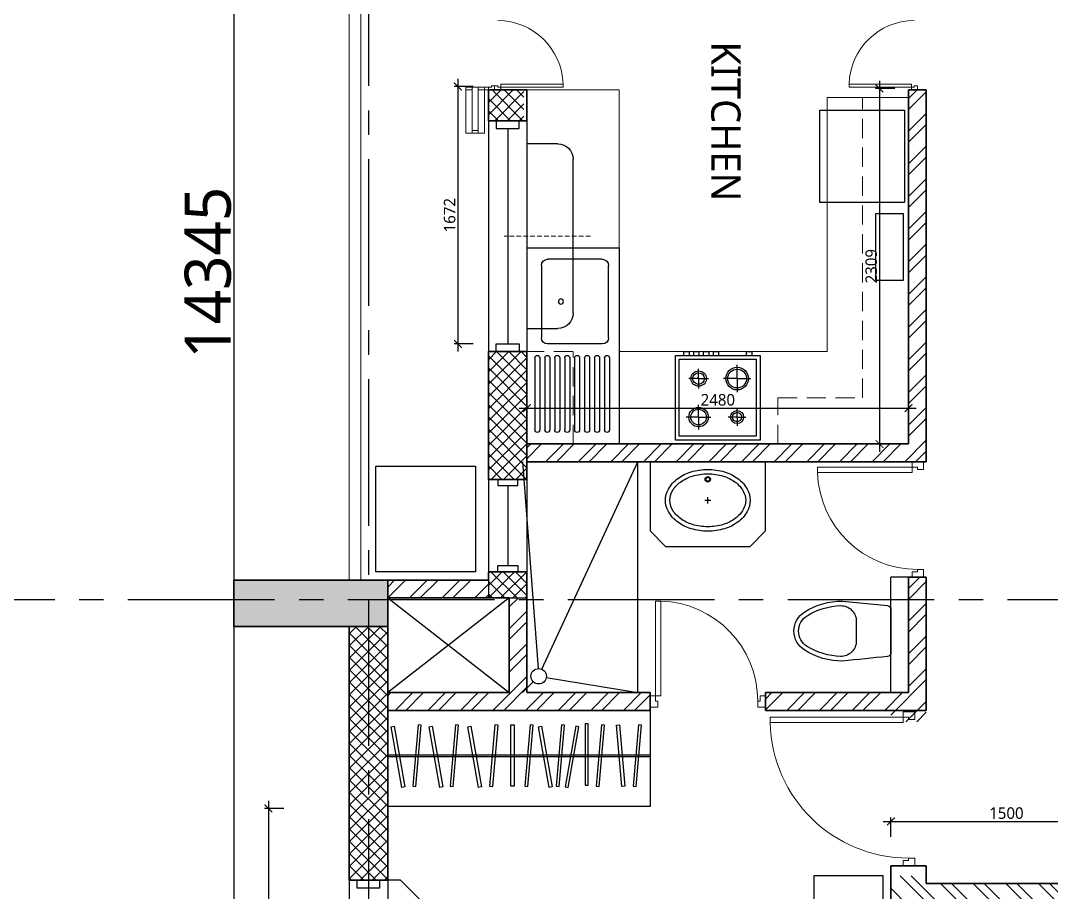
# Model space of a CAD drawing. Header units: millimetres. Extents: x -2409243 to -2334937, y -643723 to -441957.
# Drawn here: x -2398733 to -2392036, y -563035 to -557372 of the extents above; entities that cross this region are included whole.
import ezdxf

# ---------------------------------------------------------------- set-up
doc = ezdxf.new("R2010")
doc.units = ezdxf.units.MM
doc.header["$MEASUREMENT"] = 0
doc.header["$PDMODE"] = 67
for name, pattern in [('CENTER2', [28.575, 19.05, -3.175, 3.175, -3.175]), ('DASHED2', [0.375, 0.25, -0.125]), ('HIDDEN', [0.375, 0.25, -0.125])]:
    doc.linetypes.add(name, pattern=pattern)
for name, color, linetype in [('00', 5, 'Continuous'), ('A-Anno-Dims', 7, 'Continuous'), ('A-Anno-Grid Lines', 154, 'Continuous'), ('A-Railing', 4, 'Continuous'), ('A-Sanitory', 181, 'Continuous'), ('A-Wall Patt', 8, 'Continuous'), ('A-Window', 4, 'Continuous'), ('S-Conc Patt', 9, 'Continuous'), ('TAGS', 7, 'Continuous')]:
    doc.layers.add(name, color=color, linetype=linetype)
for name, color, linetype, lineweight in [('A-Detail Lines', 8, 'Continuous', 25), ('A-Door', 4, 'Continuous', 9), ('A-DTLS-Elevation', 4, 'Continuous', 25), ('A-Wall Ele', 3, 'Continuous', 20), ('A-Wall Sec', 1, 'Continuous', 30), ('dottd', 7, 'HIDDEN', 13), ('frntr', 42, 'Continuous', 9), ('HVAC Units', 60, 'Continuous', 30), ('I-Kitchen App', 252, 'Continuous', 25), ('I-Slabs', 245, 'Continuous', 9), ('S-Concrete', 40, 'Continuous', 30)]:
    doc.layers.add(name, color=color, linetype=linetype, lineweight=lineweight)
doc.layers.add('I-Furniture', color=7, linetype='Continuous', lineweight=25, true_color=0xd17000)
doc.layers.get('A-Anno-Dims').off()
doc.styles.get("Standard").update_dxf_attribs({"font": 'trebuc.ttf'})
doc.dimstyles.new('IIITD_WD_M @ 50', dxfattribs={"dimscale": 50, "dimtxt": 1.5, "dimasz": 1, "dimexe": 0.5, "dimexo": 0.25, "dimgap": 0.3, "dimtad": 1, "dimdec": 0, "dimrnd": 1, "dimzin": 0, "dimdsep": 46, "dimtxsty": 'Standard', "dimblk": 'ARCHTICK', "dimcen": 0.2, "dimdle": 1, "dimclrd": 1, "dimclre": 1, "dimclrt": 5, "dimadec": 0, "dimazin": 0, "dimtfac": 1, "dimtdec": 0, "dimtofl": 0, "dimtmove": 0, "dimatfit": 0, "dimfxl": 2, "dimfxlon": 1, "dimtolj": 1, "dimtzin": 0, "dimlwd": -1, "dimlwe": -1, "dimarcsym": 0})
pattern_1 = [(225, (-1562995.87, -758873.084), (39.7747564, -39.7747564), []), (315, (-1562995.87, -758873.084), (39.7747564, 39.7747564), [])]
pattern_2 = [(45, (-1562995.87, -758873.08), (-106.066017, 106.066017), []), (45, (-1562925.16, -758873.08), (-106.066017, 106.066017), [])]

# ---------------------------------------------------------------- blocks, each defined once
blk = doc.blocks.new('Cols Residences')
at = {"layer": 'S-Conc Patt'}
blk.add_hatch(color=256, dxfattribs=at).paths.add_polyline_path([(-30221.6, -3479.7), (-30221.6, -4479.7), (-29921.6, -4479.7), (-29921.6, -3479.7)])
at = {"layer": 'S-Concrete', "lineweight": 35}
blk.add_lwpolyline([(-30221.6, -3479.7), (-30221.6, -4479.7), (-29921.6, -4479.7), (-29921.6, -3479.7)], close=True, dxfattribs=at)
blk = doc.blocks.new('ABL_Door_S - 1000 x 2100-11-3 Second Floor Lvl')
at = {"layer": 'A-Door', "color": 5}
for p, q in [((-500, 37.5), (-450, 37.5)), ((-500, -37.5), (-500, 37.5)), ((-450, 37.5), (-450, -2.5)), ((450, 37.5), (450, -2.5)), ((500, 37.5), (450, 37.5)), ((500, -37.5), (500, 37.5)), ((-500, -37.5), (-465, -37.5)), ((-465, -2.5), (-450, -2.5)), ((-465, -37.5), (-465, -2.5)), ((-430, -37.5), (-465, -37.5)), ((465, -2.5), (450, -2.5)), ((465, -37.5), (465, -2.5)), ((500, -37.5), (465, -37.5))]:
    blk.add_line(p, q, dxfattribs=at)
at = {"layer": 'A-Door', "color": 5, "lineweight": 18}
for p, q in [((-465, -37.5), (-465, -902.4)), ((-430, -37.5), (-430, -902.4)), ((-430, -902.4), (-465, -902.4))]:
    blk.add_line(p, q, dxfattribs=at)
at = {"layer": 'A-Door'}
blk.add_arc((-450, -2.5), 900, 271.27334, 0, dxfattribs=at)
blk = doc.blocks.new('ABL_Door_S - 750 x 2100-5-3 Second Floor Lvl')
at = {"layer": 'A-Door', "color": 5, "lineweight": 18}
for p, q in [((-375, 37.5), (-325, 37.5)), ((-375, -37.5), (-375, 37.5)), ((-325, 37.5), (-325, -2.5)), ((325, 37.5), (325, -2.5)), ((375, 37.5), (325, 37.5)), ((375, -37.5), (375, 37.5)), ((-375, -37.5), (-340, -37.5)), ((-340, -2.5), (-325, -2.5)), ((-340, -37.5), (-340, -2.5)), ((-340, -37.5), (-340, -652.3)), ((-305, -37.5), (-340, -37.5)), ((-305, -37.5), (-305, -652.3)), ((340, -2.5), (325, -2.5)), ((340, -37.5), (340, -2.5)), ((375, -37.5), (340, -37.5))]:
    blk.add_line(p, q, dxfattribs=at)
blk.add_lwpolyline([(-340, -652.3), (-305, -652.3)], dxfattribs=at)
at = {"layer": 'A-Door', "lineweight": 18}
blk.add_arc((-325, -2.5), 650, 271.76323, 0, dxfattribs=at)
blk = doc.blocks.new('Win 2000 @ 300W')
at = {"layer": 'A-Window', "color": 2, "lineweight": 30}
blk.add_line((1950, -125), (50, -125), dxfattribs=at)
at = {"layer": 'A-Window'}
for points in [[(2000, 0), (0, 0)], [(0, -50), (50, -50), (50, -200), (0, -200)], [(2000, -50), (1950, -50), (1950, -200), (2000, -200)], [(2000, -250), (0, -250)]]:
    blk.add_lwpolyline(points, dxfattribs=at)
blk = doc.blocks.new('s4')
at = {"layer": 'A-Detail Lines'}
for p, q in [((-34965, 58706.6), (-35580, 59496.6)), ((-34965, 59496.1), (-35580, 58706.6))]:
    blk.add_line(p, q, dxfattribs=at)
blk = doc.blocks.new('Kitchen Win 1500')
at = {"layer": 'A-Window', "color": 2, "lineweight": 30}
blk.add_line((-37322.5, -4779.3), (-38722.5, -4779.3), dxfattribs=at)
at = {"layer": 'A-Window'}
for points in [[(-37272.5, -4654.3), (-38772.5, -4654.3)], [(-38772.5, -4704.3), (-38722.5, -4704.3), (-38722.5, -4854.3), (-38772.5, -4854.3)], [(-37272.5, -4704.3), (-37322.5, -4704.3), (-37322.5, -4854.3), (-37272.5, -4854.3)], [(-37272.5, -4904.3), (-38772.5, -4904.3)]]:
    blk.add_lwpolyline(points, dxfattribs=at)
blk = doc.blocks.new('tOI WIN 230 WALL')
at = {"layer": 'A-Window', "color": 2, "lineweight": 30}
blk.add_line((-34120, -7402.2), (-34640, -7402.2), dxfattribs=at)
at = {"layer": 'A-Window'}
for points in [[(-34080, -7277.2), (-34680, -7277.2)], [(-34680, -7337.2), (-34640, -7337.2), (-34640, -7467.2), (-34680, -7467.2)], [(-34080, -7337.2), (-34120, -7337.2), (-34120, -7467.2), (-34080, -7467.2)], [(-34080, -7527.2), (-34680, -7527.2)]]:
    blk.add_lwpolyline(points, dxfattribs=at)
blk = doc.blocks.new('Grid Residences')
at = {"layer": 'A-Anno-Grid Lines', "linetype": 'CENTER2', "ltscale": 50}
for p, q in [((-30046.6, 2923), (-30046.6, -27704.4)), ((12818.2, -4354.3), (-37818, -4354.3))]:
    blk.add_line(p, q, dxfattribs=at)
blk = doc.blocks.new('Int. Un Split')
at = {"layer": 'HVAC Units'}
for p, q in [((-200, 600), (0, 600)), ((0, 600), (0, -600)), ((-300, -500), (-300, 500)), ((0, -600), (-200, -600))]:
    blk.add_line(p, q, dxfattribs=at)
at = {"layer": 'HVAC Units', "color": 8, "linetype": 'DASHED2', "lineweight": 5, "ltscale": 120}
blk.add_line((-411.9, 0), (148.5, 0), dxfattribs=at)
at = {"layer": 'HVAC Units'}
for centre, start, end in [((-200, 500), 90, 180), ((-200, -500), 180, 270)]:
    blk.add_arc(centre, 100, start, end, dxfattribs=at)
blk = doc.blocks.new('A$C2AB22295')
at = {"layer": 'I-Furniture', "linetype": 'Continuous'}
for p, q in [((-1716.7, -289.9), (-11.7, -289.9)), ((-1716.7, -299.9), (-11.7, -299.9))]:
    blk.add_line(p, q, dxfattribs=at)
for points in [[(-1716.7, 0.1), (-11.7, 0.1), (-11.7, -624.9), (-1716.7, -624.9)], [(-1674.7, -102.9), (-1605.2, -496.8), (-1624.9, -500.3), (-1694.4, -106.4)], [(-1518.1, -94), (-1552.9, -492.5), (-1533, -494.2), (-1498.1, -95.8)], [(-1428.4, -102.9), (-1358.9, -496.8), (-1378.6, -500.3), (-1448.1, -106.4)], [(-1275.6, -94), (-1310.5, -492.5), (-1290.6, -494.2), (-1255.7, -95.8)], [(-1176.1, -102.9), (-1106.6, -496.8), (-1126.3, -500.3), (-1195.8, -106.4)], [(-1019.5, -94), (-1054.3, -492.5), (-1034.4, -494.2), (-999.6, -95.8)], [(-895.8, -93.3), (-895.8, -493.3), (-915.8, -493.3), (-915.8, -93.3)], [(-791.5, -94), (-826.3, -492.5), (-806.4, -494.2), (-771.6, -95.8)], [(-717.9, -102.9), (-648.4, -496.8), (-668.1, -500.3), (-737.6, -106.4)], [(-587.5, -94), (-622.3, -492.5), (-602.4, -494.2), (-567.6, -95.8)], [(-494.7, -102.9), (-564.1, -496.8), (-544.4, -500.3), (-475, -106.4)], [(-433.1, -86.7), (-433.1, -486.7), (-413.1, -486.7), (-413.1, -86.7)], [(-328.2, -94), (-363, -492.5), (-343.1, -494.2), (-308.3, -95.8)], [(-209.9, -94), (-175, -492.5), (-194.9, -494.2), (-229.8, -95.8)], [(-87.4, -94), (-122.2, -492.5), (-102.3, -494.2), (-67.4, -95.8)]]:
    blk.add_lwpolyline(points, close=True, dxfattribs=at)
blk = doc.blocks.new('Sink TOILET')
for points in [[(1123785.7, -93318, -0.12976), (1123805.1, -93244.7, -0.106426), (1123866.3, -93176, -0.084431), (1123952.1, -93133.3, -0.073534), (1124060.8, -93117.2, -0.073534), (1124169.5, -93133.3, -0.084431), (1124255.3, -93176, -0.106426), (1124316.5, -93244.7, -0.12976), (1124335.8, -93318, -0.12976), (1124316.5, -93391.3, -0.106426), (1124255.3, -93460, -0.084431), (1124169.5, -93502.7, -0.073534), (1124060.8, -93518.8, -0.073534), (1123952.1, -93502.7, -0.084431), (1123866.3, -93460, -0.106426), (1123805.1, -93391.3, -0.12976)], [(1123814.7, -93318, -0.12976), (1123830.3, -93259, -0.106426), (1123883.4, -93199.4, -0.084431), (1123960.5, -93161, -0.073534), (1124060.8, -93146.2, -0.073534), (1124161.1, -93161, -0.084431), (1124238.2, -93199.4, -0.106426), (1124291.3, -93259, -0.12976), (1124306.9, -93318, -0.12976), (1124291.3, -93377.1, -0.106426), (1124238.2, -93436.6, -0.084431), (1124161.1, -93475, -0.073534), (1124060.8, -93489.8, -0.073534), (1123960.5, -93475, -0.084431), (1123883.4, -93436.6, -0.106426), (1123830.3, -93377.1, -0.12976)]]:
    blk.add_lwpolyline(points, format="xyb", close=True)
for radius in [17.8, 12.2]:
    blk.add_circle((1124060.8, -93181.7), radius)
at = {"layer": 'A-Detail Lines'}
for points in [[(1124040.8, -93318), (1124080.8, -93318)], [(1124060.8, -93338), (1124060.8, -93298)]]:
    blk.add_lwpolyline(points, dxfattribs=at)
blk = doc.blocks.new('Bt 2')
at = {"layer": 'A-Detail Lines'}
for points in [[(-6764.3, -11157), (-6662.1, -12501.1)], [(-6637.3, -12505.6), (-6014.3, -11157)], [(-6764.3, -12657), (-6693.6, -12586.3)], [(-6608.9, -12559.1), (-6014.3, -12657)]]:
    blk.add_lwpolyline(points, dxfattribs=at)
at = {"layer": 'A-Sanitory', "ltscale": 0.5}
for p, q in [((-5834.3, -11707), (-5934.3, -11607)), ((-5284.3, -11707), (-5184.3, -11607))]:
    blk.add_line(p, q, dxfattribs=at)
at = {"layer": 'A-Sanitory'}
blk.add_line((-4254.3, -11907), (-4369.3, -11907), dxfattribs=at)
for points in [[(-6014.3, -12657), (-6014.3, -11157)], [(-4369.3, -12655.6), (-4369.3, -11907)]]:
    blk.add_lwpolyline(points, dxfattribs=at)
at = {"layer": 'A-Sanitory', "ltscale": 0.5}
for points in [[(-5934.3, -11157), (-5934.3, -11607)], [(-5184.3, -11607), (-5184.3, -11157)], [(-5834.3, -11707), (-5284.3, -11707)]]:
    blk.add_lwpolyline(points, dxfattribs=at)
at = {"layer": 'A-Sanitory'}
for points in [[(-4684.3, -12062), (-4391.8, -12092.2, -0.384412), (-4369.3, -12117.1), (-4369.3, -12397, -0.383904), (-4391.7, -12421.9, -0.001434), (-4683.1, -12451.9, -0.140641), (-4929.6, -12382.2, -0.259738), (-4999.3, -12257, -0.259738), (-4929.6, -12131.8, -0.139471)], [(-4594.3, -12192.1), (-4594.3, -12321.9, -0.422961), (-4697.3, -12421.8, -0.13189), (-4913.8, -12356.7, -0.259738), (-4969.3, -12257, -0.259738), (-4913.8, -12157.3, -0.13189), (-4697.3, -12092.2, -0.422961)]]:
    blk.add_lwpolyline(points, format="xyb", close=True, dxfattribs=at)
blk.add_circle((-6658.3, -12551), 50, dxfattribs=at)
at = {"layer": 'A-Sanitory', "ltscale": 0.5}
blk.add_blockref('Sink TOILET', (-1129620.1, 81910.2), dxfattribs=at)
blk = doc.blocks.new('A$C221E67CA')
at = {"color": 0, "linetype": 'ByBlock'}
for points in [[(-275, 275), (275, 275), (275, -275), (-275, -275)], [(-183.2, 297.6), (-221.8, 297.6), (-221.8, 275), (-183.2, 275)], [(-120.1, 297.6), (-158.7, 297.6), (-158.7, 275), (-120.1, 275)], [(-57.1, 297.6), (-95.6, 297.6), (-95.6, 275), (-57.1, 275)], [(7.8, 297.6), (-30.8, 297.6), (-30.8, 275), (7.8, 275)], [(223.3, 297.6), (184.8, 297.6), (184.8, 275), (223.3, 275)], [(-250, 250), (250, 250), (250, -250), (-250, -250)]]:
    blk.add_lwpolyline(points, close=True, dxfattribs=at)
for centre, radius in [((-124.4, 125), 50), ((125.6, 125), 73.7), ((-124.8, -125), 63.1), ((125.2, -125), 42.6)]:
    blk.add_circle(centre, radius, dxfattribs=at)
at = {"layer": '00', "linetype": 'ByBlock'}
for p, q in [((125.6, 125), (125.6, 214)), ((-124.4, 125), (-124.4, 188.9)), ((-124.4, 125), (-188.3, 125)), ((-124.4, 125), (-60.6, 125)), ((-124.4, 125), (-124.4, 61.1)), ((125.6, 125), (36.6, 125)), ((125.6, 125), (214.6, 125)), ((125.6, 125), (125.6, 36)), ((-124.8, -125), (-124.8, -45)), ((-124.8, -125), (-204.8, -125)), ((-124.8, -125), (-44.8, -125)), ((-124.8, -125), (-124.8, -205)), ((125.2, -125), (67.4, -125)), ((125.2, -125), (125.2, -67.2)), ((125.2, -125), (183, -125)), ((125.2, -125), (125.2, -182.8))]:
    blk.add_line(p, q, dxfattribs=at)
for centre, radius in [((-124.4, 125), 37.5), ((125.6, 125), 61.2), ((-124.8, -125), 50.6), ((125.2, -125), 30.1)]:
    blk.add_circle(centre, radius, dxfattribs=at)
blk = doc.blocks.new('A$C3D017468')
at = {"layer": 'A-Door', "color": 5, "lineweight": 18}
for p, q in [((19.1, 39.8), (19.1, 444.7)), ((37.6, 39.8), (37.6, 444.7)), ((0.5, 39.8), (19.1, 39.8)), ((0.5, 39.8), (0.5, 0)), ((37.6, 39.8), (0.5, 39.8)), ((0.5, 0), (27, 0)), ((19.1, 39.8), (19.1, 21.2)), ((19.1, 21.2), (27, 21.2)), ((27, 0), (27, 21.2))]:
    blk.add_line(p, q, dxfattribs=at)
blk.add_lwpolyline([(37.6, 444.7), (19.1, 444.7)], dxfattribs=at)
blk.add_arc((27, 21.2), 423.5, 88.92564, 91.07436, dxfattribs=at)
at = {"layer": 'A-Door', "lineweight": 18}
blk.add_arc((27, 21.2), 423.5, 0, 88.56746, dxfattribs=at)
blk = doc.blocks.new('A$C4AB94E4C')
at = {"layer": 'I-Kitchen App', "linetype": 'Continuous'}
for p, q in [((366.9, 383.5), (-908.1, 383.5)), ((366.9, -216.5), (-908.1, -216.5))]:
    blk.add_line(p, q, dxfattribs=at)
at = {"layer": 'I-Kitchen App'}
for p, q in [((-908.1, -216.5), (-908.1, 383.5)), ((366.9, -216.5), (366.9, 383.5)), ((-258.1, 273), (-258.1, -82.5)), ((-217.7, 313.4), (251.5, 313.4)), ((291.9, 273), (291.9, -82.5)), ((251.5, -122.9), (-217.7, -122.9))]:
    blk.add_line(p, q, dxfattribs=at)
at = {"layer": 'I-Kitchen App', "color": 8}
for p, q in [((-348, 319.7), (-817, 319.7)), ((-349.3, 287.4), (-817, 287.4)), ((-349.3, 255), (-817, 255)), ((-349.3, 222.7), (-817, 222.7)), ((-349.3, 190.4), (-817, 190.4)), ((-349.3, 158.1), (-817, 158.1)), ((-349.3, 125.8), (-817, 125.8)), ((-349.3, 93.4), (-817, 93.4)), ((-349.3, 61.1), (-817, 61.1)), ((-349.3, 28.8), (-817, 28.8)), ((-349.3, -3.5), (-817, -3.5)), ((-349.3, -35.9), (-817, -35.9)), ((-349.3, -68.2), (-817, -68.2)), ((-349.3, -100.5), (-817, -100.5)), ((-349.3, -132.8), (-817, -132.8)), ((-349.3, -165.1), (-817, -165.1))]:
    blk.add_line(p, q, dxfattribs=at)
at = {"layer": 'I-Kitchen App'}
blk.add_circle((16.9, 4.2), 16.2, dxfattribs=at)
at = {"layer": 'I-Kitchen App', "color": 8}
for centre, start, end in [((-817, 303.5), 90, 270), ((-349.3, 303.5), 270, 90), ((-817, 238.9), 90, 270), ((-349.3, 238.9), 270, 90), ((-817, 174.2), 90, 270), ((-349.3, 174.2), 270, 90), ((-817, 109.6), 90, 270), ((-349.3, 109.6), 270, 90), ((-817, 45), 90, 270), ((-349.3, 45), 270, 90), ((-817, -19.7), 90, 270), ((-349.3, -19.7), 270, 90), ((-817, -84.3), 90, 270), ((-817, -149), 90, 270), ((-349.3, -84.3), 270, 90), ((-349.3, -149), 270, 90)]:
    blk.add_arc(centre, 16.2, start, end, dxfattribs=at)
at = {"layer": 'I-Kitchen App'}
for centre, start, end in [((-217.7, 273), 90, 180), ((251.5, 273), 0, 90), ((-217.7, -82.5), 180, 270), ((251.5, -82.5), 270, 360)]:
    blk.add_arc(centre, 40.4, start, end, dxfattribs=at)
blk = doc.blocks.new('_ArchTick')
at = {"color": 0, "linetype": 'ByBlock', "const_width": 0.15}
blk.add_lwpolyline([(-0.5, -0.5), (0.5, 0.5)], dxfattribs=at)
blk = doc.blocks.new('*D721')
at = {"layer": 'A-Railing', "color": 1}
for p, q in [((-2397347.7, -551787.2), (-2397347.7, -566232.2)), ((-2397247.7, -551837.2), (-2397372.7, -551837.2)), ((-2397247.7, -566182.2), (-2397372.7, -566182.2))]:
    blk.add_line(p, q, dxfattribs=at)
at = {"layer": 'Defpoints', "color": 0}
for p in [(-2396598.2, -551837.2), (-2397347.7, -566182.2), (-2396473.2, -566182.2)]:
    blk.add_point(p, dxfattribs=at)
at = {"layer": 'A-Railing', "color": 1, "xscale": 50, "yscale": 50, "zscale": 50}
for p, rotation in [((-2397347.7, -551837.2), 90), ((-2397347.7, -566182.2), 270)]:
    blk.add_blockref('_ArchTick', p, dxfattribs=dict(at, rotation=rotation))
at = {"layer": 'A-Railing', "color": 5, "insert": (-2397515.4, -559009.7), "char_height": 300, "attachment_point": 5, "rotation": 90}
blk.add_mtext('\\A1;14345', dxfattribs=at)
blk = doc.blocks.new('*D752')
at = {"layer": 'A-Railing', "color": 1}
for p, q in [((-2397122.6, -562439.2), (-2397122.6, -566107.2)), ((-2397022.6, -562489.2), (-2397147.6, -562489.2)), ((-2397022.6, -566057.2), (-2397147.6, -566057.2))]:
    blk.add_line(p, q, dxfattribs=at)
at = {"layer": 'Defpoints', "color": 0}
for p in [(-2396348.2, -562489.2), (-2397122.6, -566057.2), (-2396348.2, -566057.2)]:
    blk.add_point(p, dxfattribs=at)
at = {"layer": 'A-Railing', "color": 1, "xscale": 50, "yscale": 50, "zscale": 50}
for p, rotation in [((-2397122.6, -562489.2), 90), ((-2397122.6, -566057.2), 270)]:
    blk.add_blockref('_ArchTick', p, dxfattribs=dict(at, rotation=rotation))
at = {"layer": 'A-Railing', "color": 5, "insert": (-2397175.9, -564273.2), "char_height": 75, "attachment_point": 5, "rotation": 90}
blk.add_mtext('\\A1;3568', dxfattribs=at)
blk = doc.blocks.new('*D754')
at = {"layer": 'A-Railing', "color": 1}
for p, q in [((-2390396.5, -566107.2), (-2390396.5, -561802.2)), ((-2390496.5, -561852.2), (-2390371.5, -561852.2)), ((-2390496.5, -566057.2), (-2390371.5, -566057.2))]:
    blk.add_line(p, q, dxfattribs=at)
at = {"layer": 'Defpoints', "color": 0}
for p in [(-2393078.2, -561852.2), (-2390396.5, -561852.2), (-2393066.5, -566057.2)]:
    blk.add_point(p, dxfattribs=at)
at = {"layer": 'A-Railing', "color": 1, "xscale": 50, "yscale": 50, "zscale": 50}
for p, rotation in [((-2390396.5, -561852.2), 90), ((-2390396.5, -566057.2), 270)]:
    blk.add_blockref('_ArchTick', p, dxfattribs=dict(at, rotation=rotation))
at = {"layer": 'A-Railing', "color": 5, "insert": (-2390449.6, -563954.7), "char_height": 75, "attachment_point": 5, "rotation": 90}
blk.add_mtext('\\A1;4205', dxfattribs=at)
blk = doc.blocks.new('*D769')
at = {"layer": 'A-Railing', "color": 1}
for p, q in [((-2395891.8, -557749.7), (-2395891.8, -559522.2)), ((-2395791.8, -557799.7), (-2395916.8, -557799.7)), ((-2395791.8, -559472.2), (-2395916.8, -559472.2))]:
    blk.add_line(p, q, dxfattribs=at)
at = {"layer": 'Defpoints', "color": 0}
for p in [(-2395674.6, -557799.7), (-2395891.8, -559472.2), (-2395674.6, -559472.2)]:
    blk.add_point(p, dxfattribs=at)
at = {"layer": 'A-Railing', "color": 1, "xscale": 50, "yscale": 50, "zscale": 50}
for p, rotation in [((-2395891.8, -557799.7), 90), ((-2395891.8, -559472.2), 270)]:
    blk.add_blockref('_ArchTick', p, dxfattribs=dict(at, rotation=rotation))
at = {"layer": 'A-Railing', "color": 5, "insert": (-2395945.1, -558635.9), "char_height": 75, "attachment_point": 5, "rotation": 90}
blk.add_mtext('\\A1;1672', dxfattribs=at)
blk = doc.blocks.new('*D770')
at = {"layer": 'A-Railing', "color": 1}
for p, q in [((-2395492.8, -559888.8), (-2392913.2, -559888.8)), ((-2395442.8, -559988.8), (-2395442.8, -559863.8)), ((-2392963.2, -559988.8), (-2392963.2, -559863.8))]:
    blk.add_line(p, q, dxfattribs=at)
at = {"layer": 'Defpoints', "color": 0}
for p in [(-2392963.2, -559888.8), (-2395442.8, -560122.2), (-2392963.2, -560122.2)]:
    blk.add_point(p, dxfattribs=at)
at = {"layer": 'A-Railing', "color": 1, "xscale": 50, "yscale": 50, "zscale": 50, "rotation": 180}
blk.add_blockref('_ArchTick', (-2395442.8, -559888.8), dxfattribs=at)
at = {"layer": 'A-Railing', "color": 1, "xscale": 50, "yscale": 50, "zscale": 50}
blk.add_blockref('_ArchTick', (-2392963.2, -559888.8), dxfattribs=at)
at = {"layer": 'A-Railing', "color": 5, "insert": (-2394203, -559835.6), "char_height": 75, "attachment_point": 5}
blk.add_mtext('\\A1;2480', dxfattribs=at)
blk = doc.blocks.new('*D771')
at = {"layer": 'A-Railing', "color": 1}
for p, q in [((-2393152.6, -557762.9), (-2393152.6, -560172.2)), ((-2393052.6, -557812.9), (-2393177.6, -557812.9)), ((-2393052.6, -560122.2), (-2393177.6, -560122.2))]:
    blk.add_line(p, q, dxfattribs=at)
at = {"layer": 'Defpoints', "color": 0}
for p in [(-2392945.4, -557812.9), (-2393152.6, -560122.2), (-2392945.4, -560122.2)]:
    blk.add_point(p, dxfattribs=at)
at = {"layer": 'A-Railing', "color": 1, "xscale": 50, "yscale": 50, "zscale": 50}
for p, rotation in [((-2393152.6, -557812.9), 90), ((-2393152.6, -560122.2), 270)]:
    blk.add_blockref('_ArchTick', p, dxfattribs=dict(at, rotation=rotation))
at = {"layer": 'A-Railing', "color": 5, "insert": (-2393205.9, -558967.5), "char_height": 75, "attachment_point": 5, "rotation": 90}
blk.add_mtext('\\A1;2309', dxfattribs=at)
blk = doc.blocks.new('*D773')
at = {"layer": 'A-Railing', "color": 1}
for p, q in [((-2393128.2, -562573.2), (-2391527.7, -562573.2)), ((-2393078.2, -562673.2), (-2393078.2, -562548.2)), ((-2391577.7, -562673.2), (-2391577.7, -562548.2))]:
    blk.add_line(p, q, dxfattribs=at)
at = {"layer": 'Defpoints', "color": 0}
for p in [(-2391577.7, -562573.2), (-2393078.2, -562862.2), (-2391577.7, -562862.2)]:
    blk.add_point(p, dxfattribs=at)
at = {"layer": 'A-Railing', "color": 1, "xscale": 50, "yscale": 50, "zscale": 50, "rotation": 180}
blk.add_blockref('_ArchTick', (-2393078.2, -562573.2), dxfattribs=at)
at = {"layer": 'A-Railing', "color": 1, "xscale": 50, "yscale": 50, "zscale": 50}
blk.add_blockref('_ArchTick', (-2391577.7, -562573.2), dxfattribs=at)
at = {"layer": 'A-Railing', "color": 5, "insert": (-2392327.9, -562520), "char_height": 75, "attachment_point": 5}
blk.add_mtext('\\A1;1500', dxfattribs=at)

msp = doc.modelspace()

# ---------------------------------------------------------------- hatches: boundary and pattern name
at = {"layer": 'A-Wall Patt'}
h = msp.add_hatch(dxfattribs=at)
h.set_pattern_fill('ANSI37', color=256, scale=450, angle=180, style=0)
h.set_pattern_definition(pattern_1)
h.paths.add_polyline_path([(-2395693.2, -557822.2), (-2395693.2, -558022.2), (-2395463.2, -558022.2), (-2395463.2, -557822.2)])
h = msp.add_hatch(dxfattribs=at)
h.set_pattern_fill('ANSI32', color=256, scale=400, style=0)
h.set_pattern_definition(pattern_2)
h.paths.add_polyline_path([(-2395442.2, -560122.2), (-2395442.2, -560237.2), (-2392848.2, -560237.2), (-2392848.2, -557822.2), (-2392963.2, -557822.2), (-2392963.2, -560122.2)])
h = msp.add_hatch(dxfattribs=at)
h.set_pattern_fill('ANSI37', color=256, scale=450, angle=180, style=0)
h.set_pattern_definition(pattern_1)
h.paths.add_polyline_path([(-2395443.2, -560352.2), (-2395443.2, -559522.2), (-2395693.2, -559522.2), (-2395693.2, -560352.2)])
h = msp.add_hatch(dxfattribs=at)
h.set_pattern_fill('ANSI37', color=256, scale=450, angle=180, style=0)
h.set_pattern_definition([(225, (-1562995.87, -758988.084), (39.7747564, -39.7747564), []), (315, (-1562995.87, -758988.084), (39.7747564, 39.7747564), [])])
h.paths.add_polyline_path([(-2395693.2, -561122.2), (-2395443.2, -561122.2), (-2395443.2, -560952.2), (-2395693.2, -560952.2)])
h = msp.add_hatch(dxfattribs=at)
h.set_pattern_fill('ANSI32', color=256, scale=400, style=0)
h.set_pattern_definition(pattern_2)
h.paths.add_polyline_path([(-2395694.2, -561122.2), (-2395694.2, -561007.2), (-2396347.7, -561007.2), (-2396347.7, -561122.2)])
h = msp.add_hatch(dxfattribs=at)
h.set_pattern_fill('ANSI32', color=256, scale=400, style=0)
h.set_pattern_definition(pattern_2)
h.paths.add_polyline_path([(-2394643.2, -561852.2), (-2394643.2, -561737.2), (-2395443.2, -561737.2), (-2395443.2, -561123.2), (-2395558.2, -561123.2), (-2395558.2, -561737.2), (-2396347.2, -561737.2), (-2396347.2, -561852.2)])
h.paths.add_polyline_path([(-2393893.2, -561737.2), (-2393893.2, -561852.2), (-2393078.2, -561852.2), (-2393078.2, -561927.2), (-2392848.2, -561927.2), (-2392848.2, -560987.2), (-2392963.2, -560987.2), (-2392963.2, -561737.2)])
h = msp.add_hatch(dxfattribs=at)
h.set_pattern_fill('ANSI37', color=256, scale=450, angle=180, style=0)
h.set_pattern_definition(pattern_1)
h.paths.add_polyline_path([(-2396348.2, -562954.7), (-2396347.7, -561307.2), (-2396598.2, -561307.2), (-2396598.2, -562954.7)])
h = msp.add_hatch(dxfattribs=at)
h.set_pattern_fill('ANSI32', color=256, scale=400, style=0)
h.set_pattern_definition([(315, (-2407400.31, -568626.81), (106.066, 106.066), []), (315, (-2407400.31, -568697.52), (106.066, 106.066), [])])
h.paths.add_polyline_path([(-2391463.2, -561850.3), (-2391463.2, -561257.2), (-2391578.2, -561257.2), (-2391578.2, -561850.3)])
h.paths.add_polyline_path([(-2391348.2, -563092.2), (-2391347.7, -562862.2), (-2391577.7, -562862.2), (-2391577.7, -563092.2)])
h.paths.add_polyline_path([(-2391577.7, -563092.2), (-2391577.7, -562977.2), (-2392848.2, -562977.2), (-2392848.2, -562927.2), (-2393078.2, -562927.2), (-2393078.2, -566057.2), (-2392963.2, -566057.2), (-2392963.2, -563092.2)])

# ---------------------------------------------------------------- linework, layer by layer
at = {"layer": 'A-Door', "color": 5, "lineweight": 18}
for p, q in [((-2395800, -557803.6), (-2395840, -557803.6)), ((-2395800, -557822.2), (-2395840, -557822.2)), ((-2395693.2, -557803.6), (-2395760, -557803.6)), ((-2395693.2, -557822.2), (-2395760, -557822.2)), ((-2395693.2, -557803.6), (-2395674.6, -557803.6)), ((-2395693.2, -557822.2), (-2395693.2, -557803.6)), ((-2395693.2, -557803.6), (-2395693.2, -557822.2)), ((-2395693.2, -557822.2), (-2395653.5, -557822.2)), ((-2395674.6, -557803.6), (-2395674.6, -557795.7)), ((-2395653.5, -557795.7), (-2395674.6, -557795.7)), ((-2395653.5, -557822.2), (-2395653.5, -557795.7)), ((-2395760, -558085.1), (-2395800, -558085.1)), ((-2395760, -558103.6), (-2395800, -558103.6))]:
    msp.add_line(p, q, dxfattribs=at)
at = {"layer": 'A-Door'}
for points in [[(-2395800, -558103.6), (-2395840, -558103.6), (-2395840, -557803.6), (-2395800, -557803.6)], [(-2395760, -558103.6), (-2395800, -558103.6), (-2395800, -557803.6), (-2395760, -557803.6)], [(-2395720, -558103.6), (-2395760, -558103.6), (-2395760, -557803.6), (-2395720, -557803.6)]]:
    msp.add_lwpolyline(points, close=True, dxfattribs=at)
at = {"layer": 'A-Door', "color": 5, "lineweight": 18}
msp.add_lwpolyline([(-2395760, -557803.6), (-2395760, -557822.2)], dxfattribs=at)
msp.add_arc((-2395336.5, -557814.2), 423.5, 178.92564, 181.07436, dxfattribs=at)
at = {"layer": 'A-Wall Ele'}
for p, q in [((-2396598.2, -561007.2), (-2396598.2, -556257.2)), ((-2396523.2, -561007.2), (-2396523.2, -556257.2))]:
    msp.add_line(p, q, dxfattribs=at)
at = {"layer": 'A-Wall Sec', "lineweight": 35}
for p, q in [((-2395443.2, -557822.2), (-2395693.2, -557822.2)), ((-2395693.2, -557822.2), (-2395693.2, -558022.2)), ((-2395443.2, -558022.2), (-2395443.2, -557822.2)), ((-2392848.2, -557822.2), (-2392963.2, -557822.2)), ((-2392963.2, -557822.2), (-2392963.2, -560122.2)), ((-2392848.2, -560237.2), (-2392848.2, -557822.2)), ((-2395693.2, -558022.2), (-2395443.2, -558022.2)), ((-2395693.2, -559522.2), (-2395693.2, -560237.2)), ((-2395693.2, -559522.2), (-2395443.2, -559522.2)), ((-2395443.2, -560122.2), (-2395443.2, -559522.2)), ((-2392963.2, -560122.2), (-2395443.2, -560122.2)), ((-2395443.2, -560237.2), (-2392848.2, -560237.2)), ((-2395443.2, -560952.2), (-2395693.2, -560952.2)), ((-2395693.2, -560952.2), (-2395693.2, -561007.2)), ((-2395443.2, -561737.2), (-2395443.2, -560952.2)), ((-2395693.2, -561007.2), (-2396347.7, -561007.2)), ((-2392848.2, -560987.2), (-2392963.2, -560987.2)), ((-2392963.2, -560987.2), (-2392963.2, -561737.2)), ((-2392848.2, -561852.2), (-2392848.2, -560987.2)), ((-2396347.7, -561122.2), (-2395558.2, -561122.2)), ((-2395558.2, -561122.2), (-2395558.2, -561737.2)), ((-2396598.2, -561307.2), (-2396598.2, -562954.7)), ((-2396348.2, -562954.7), (-2396348.2, -561307.2)), ((-2395558.2, -561737.2), (-2396348.2, -561737.2)), ((-2394643.2, -561737.2), (-2395443.2, -561737.2)), ((-2394643.2, -561737.2), (-2394643.2, -561852.2)), ((-2392963.2, -561737.2), (-2393893.2, -561737.2)), ((-2393893.2, -561737.2), (-2393893.2, -561852.2)), ((-2396348.2, -561852.2), (-2394643.2, -561852.2)), ((-2393893.2, -561852.2), (-2393078.2, -561852.2)), ((-2393078.2, -561852.2), (-2393078.2, -561852.2)), ((-2393078.2, -561852.2), (-2392848.2, -561852.2)), ((-2393078.2, -562862.2), (-2393078.2, -566057.2)), ((-2392848.2, -562862.2), (-2393078.2, -562862.2)), ((-2392848.2, -562977.2), (-2392848.2, -562862.2)), ((-2396598.2, -562954.7), (-2396348.2, -562954.7)), ((-2391578.2, -562977.2), (-2392848.2, -562977.2))]:
    msp.add_line(p, q, dxfattribs=at)
at = {"layer": 'A-Wall Sec'}
for p, q in [((-2395693.2, -561007.2), (-2395693.2, -561122.2)), ((-2395558.2, -561122.2), (-2395443.2, -561122.2))]:
    msp.add_line(p, q, dxfattribs=at)
at = {"layer": 'A-Wall Sec', "lineweight": 35}
msp.add_lwpolyline([(-2395443.2, -560122.2), (-2395443.2, -560352.2), (-2395693.2, -560352.2), (-2395693.2, -560237.2)], dxfattribs=at)
at = {"layer": 'dottd', "ltscale": 500}
for p, q in [((-2395143.2, -557822.2), (-2395443.2, -557822.2)), ((-2395143.2, -559522.2), (-2395443.2, -559522.2)), ((-2395442.8, -560122.2), (-2395442.8, -559522.2)), ((-2395143, -560122.8), (-2395143, -559522.8)), ((-2395142.8, -560122.2), (-2395442.8, -560122.2))]:
    msp.add_line(p, q, dxfattribs=at)
at = {"layer": 'frntr', "color": 1, "linetype": 'HIDDEN', "ltscale": 500, "true_color": 0xfa0004}
for p, q in [((-2393263.2, -559822.2), (-2393263.2, -557872.2)), ((-2393263.2, -557872.2), (-2392963.2, -557872.2)), ((-2393813.2, -559822.2), (-2393263.2, -559822.2)), ((-2393813.2, -560122.2), (-2393813.2, -559822.2))]:
    msp.add_line(p, q, dxfattribs=at)
at = {"layer": 'I-Furniture'}
for points in [[(-2396425.3, -560952.5), (-2396425.3, -560266.7), (-2395777.6, -560266.7), (-2395777.6, -560952.5)], [(-2393578.2, -562927.2), (-2393578.2, -563377.2), (-2393128.2, -563377.2), (-2393128.2, -562927.2)]]:
    msp.add_lwpolyline(points, close=True, dxfattribs=at)
msp.add_lwpolyline([(-2395898.2, -565346.3), (-2395898.2, -563321.1), (-2396264.6, -562954.7), (-2396348.2, -562954.7)], dxfattribs=at)
at = {"layer": 'I-Kitchen App'}
for points in [[(-2392990.5, -557954.2), (-2392990.5, -558554.2), (-2393540.5, -558554.2), (-2393540.5, -557954.2)], [(-2392998.2, -559061), (-2393176, -559061), (-2393176, -558624.2), (-2392998.2, -558624.2)]]:
    msp.add_lwpolyline(points, close=True, dxfattribs=at)
at = {"layer": 'I-Slabs', "color": 1, "true_color": 0xfa0004}
msp.add_lwpolyline([(-2395443.2, -557822.2), (-2394843.2, -557822.2), (-2394843.2, -559522.2), (-2393493.2, -559522.2), (-2393493.2, -557872.2), (-2392963.2, -557872.2), (-2392963.2, -560122.2), (-2395443.2, -560122.2), (-2395443.2, -557822.2)], dxfattribs=at)

# ---------------------------------------------------------------- block references
at = {"layer": 'A-Anno-Dims', "rotation": 90}
for name, p in [('Kitchen Win 1500', (-2400347.5, -520749.7)), ('tOI WIN 230 WALL', (-2402970.4, -526272.2))]:
    msp.add_blockref(name, p, dxfattribs=at)
at = {"layer": 'A-Anno-Grid Lines', "rotation": 90}
msp.add_blockref('Grid Residences', (-2400827.4, -531085.6), dxfattribs=at)
at = {"layer": 'A-Detail Lines'}
msp.add_blockref('Bt 2', (-2388708.8, -549080.1), dxfattribs=at)
at = {"layer": 'A-Detail Lines', "rotation": 90}
msp.add_blockref('s4', (-2336851.6, -526157.2), dxfattribs=at)
msp.add_blockref('s4', (-2336851.6, -526157.2), dxfattribs=at)
at = {"layer": 'A-Door', "xscale": -1}
for name, p, rotation in [('A$C3D017468', (-2395653.5, -557822.7), 270), ('ABL_Door_S - 750 x 2100-5-3 Second Floor Lvl', (-2394268.2, -561794.7), 180)]:
    msp.add_blockref(name, p, dxfattribs=dict(at, rotation=rotation))
at = {"layer": 'A-Door'}
for name, p, rotation in [('A$C3D017468', (-2392905.6, -557822.7), 90), ('ABL_Door_S - 750 x 2100-5-3 Second Floor Lvl', (-2392903.2, -560612.2), 270), ('ABL_Door_S - 1000 x 2100-11-3 Second Floor Lvl', (-2392960.7, -562362.2), 270)]:
    msp.add_blockref(name, p, dxfattribs=dict(at, rotation=rotation))
at = {"layer": 'A-DTLS-Elevation', "rotation": 90}
msp.add_blockref('Win 2000 @ 300W', (-2396598.2, -564954.7), dxfattribs=at)
at = {"layer": 'HVAC Units', "xscale": -1}
msp.add_blockref('Int. Un Split', (-2395443.2, -558772.2), dxfattribs=at)
at = {"layer": 'I-Furniture'}
msp.add_blockref('A$C2AB22295', (-2394631.5, -561852.3), dxfattribs=at)
at = {"layer": 'I-Kitchen App', "xscale": -1, "rotation": 270}
msp.add_blockref('A$C4AB94E4C', (-2395226.6, -559214), dxfattribs=at)
at = {"layer": 'I-Kitchen App'}
msp.add_blockref('A$C221E67CA', (-2394203.2, -559822.2), dxfattribs=at)
at = {"layer": 'S-Concrete', "rotation": 90}
msp.add_blockref('Cols Residences', (-2400827.4, -531085.6), dxfattribs=at)

# ---------------------------------------------------------------- texts
at = {"layer": 'TAGS'}
msp.add_text('KITCHEN', height=189.95, rotation=270, dxfattribs=at).set_placement((-2394245.5, -557507.1))

# ---------------------------------------------------------------- dimensions: what is measured, and where the dimension line sits
at = {"layer": 'A-Railing'}
for base, p1, p2, override, picture, middle in [((-2397347.7, -566182.2), (-2396598.2, -551837.2), (-2396473.2, -566182.2), {"dimtxt": 6, "dimarcsym": 1}, '*D721', (-2397515.4, -559009.7)), ((-2395891.8069823, -559472.1513963), (-2395674.6401409, -557799.6513963), (-2395674.6401409, -559472.1513963), {"dimarcsym": 1}, '*D769', (-2395945.0898106, -558635.9013963)), ((-2393152.6, -560122.2), (-2392945.4, -557812.9), (-2392945.4, -560122.2), {"dimarcsym": 1}, '*D771', (-2393205.9, -558967.5)), ((-2390396.5, -561852.2), (-2393066.5, -566057.2), (-2393078.2, -561852.2), {"dimarcsym": 1}, '*D754', (-2390449.6, -563954.7)), ((-2397122.6, -566057.2), (-2396348.2, -562489.2), (-2396348.2, -566057.2), {"dimarcsym": 1}, '*D752', (-2397175.9, -564273.2))]:
    dim = msp.add_linear_dim(base=base, p1=p1, p2=p2, angle=90, dimstyle='IIITD_WD_M @ 50', override=override, dxfattribs=at)
    dim.commit()
    dim.dimension.update_dxf_attribs({"geometry": picture, "text_midpoint": middle})
for base, p1, p2, picture, middle in [((-2392963.2, -559888.8), (-2395442.8, -560122.2), (-2392963.2, -560122.2), '*D770', (-2394203, -559835.6)), ((-2391577.6886, -562573.202), (-2393078.1696, -562862.1514), (-2391577.6886, -562862.1514), '*D773', (-2392327.9291, -562520.0454))]:
    dim = msp.add_linear_dim(base=base, p1=p1, p2=p2, dimstyle='IIITD_WD_M @ 50', override={"dimarcsym": 1}, dxfattribs=at)
    dim.commit()
    dim.dimension.update_dxf_attribs({"geometry": picture, "text_midpoint": middle})

doc.saveas('drawing.dxf')
